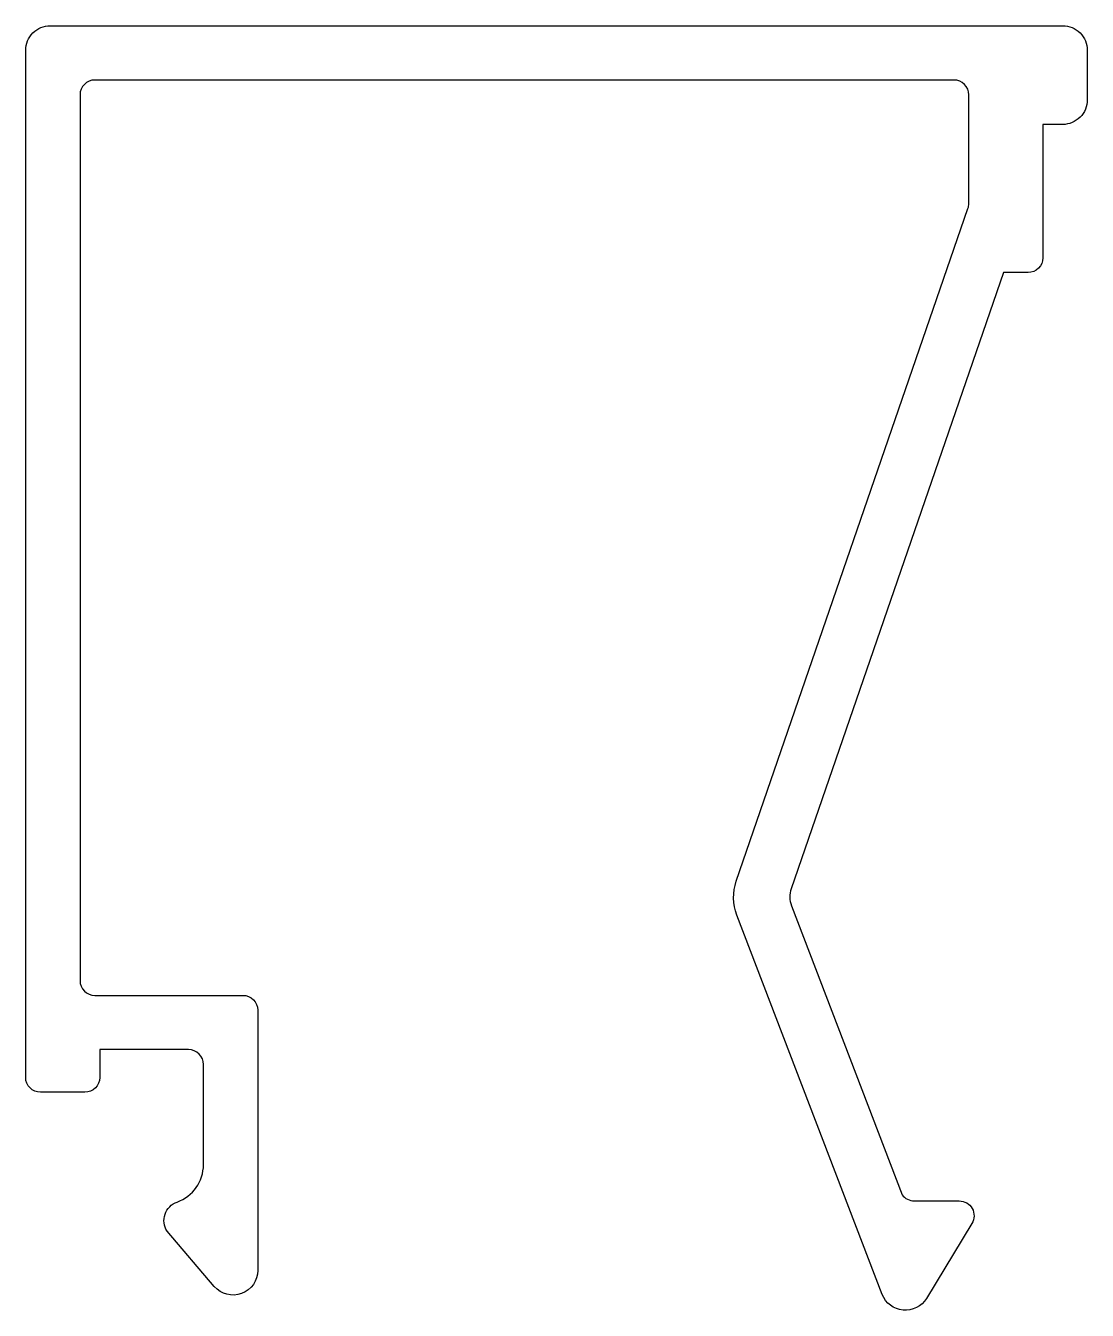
# Model space of a CAD drawing. Extents: x 170.8 to 192.3, y 211.1 to 237.1.
import ezdxf

# ---------------------------------------------------------------- set-up
doc = ezdxf.new("R2010")
doc.units = 0
doc.layers.get('0').update_dxf_attribs({"linetype": 'CONTINUOUS'})

msp = doc.modelspace()

# ---------------------------------------------------------------- linework, layer by layer
msp.add_lwpolyline([(189.944, 235.741, 0.414214), (189.644, 236.041), (172.244, 236.041, 0.414214), (171.944, 235.741), (171.944, 217.804, 0.414214), (172.244, 217.504), (175.244, 217.504, -0.414214), (175.544, 217.204), (175.544, 211.935, -0.696305), (174.664, 211.609), (173.706, 212.728, -0.481291), (173.91, 213.318, 0.317837), (174.444, 214.072), (174.444, 216.104, 0.414214), (174.144, 216.404), (172.344, 216.404), (172.344, 215.841, -0.414214), (172.044, 215.541), (171.144, 215.541, -0.414214), (170.844, 215.841), (170.844, 236.641, -0.414214), (171.344, 237.141), (191.844, 237.141, -0.414214), (192.344, 236.641), (192.344, 235.641, -0.414214), (191.844, 235.141), (191.444, 235.141), (191.444, 232.441, -0.414214), (191.144, 232.141), (190.644, 232.141), (186.345, 219.662, 0.176241), (186.351, 219.32), (188.595, 213.467, 0.242145), (188.839, 213.341), (189.75, 213.341, -0.587079), (190.006, 212.884), (189.085, 211.366, -0.62359), (188.191, 211.447), (185.246, 219.13, -0.176241), (185.234, 219.814), (189.927, 233.439, 0.083131), (189.944, 233.537)], format="xyb", close=True)

doc.saveas('drawing.dxf')
